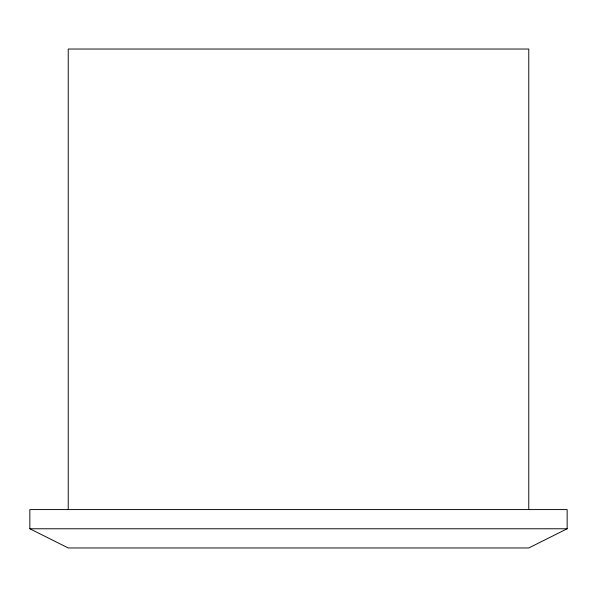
<?xml version="1.0" encoding="UTF-8"?>
<svg xmlns="http://www.w3.org/2000/svg" width="597" height="597" viewBox="0 0 597 597"><rect width="100%" height="100%" fill="white"/><g stroke="black" fill="none" stroke-linecap="round" stroke-linejoin="round"><path stroke-width="0.9" d="M567.15 528.77L528.77 547.964L68.23 547.964L29.85 528.77L29.85 509.584L567.15 509.584L567.15 528.77L29.85 528.77M528.77 509.584L528.77 49.036L68.23 49.036L68.23 509.584"/></g></svg>
